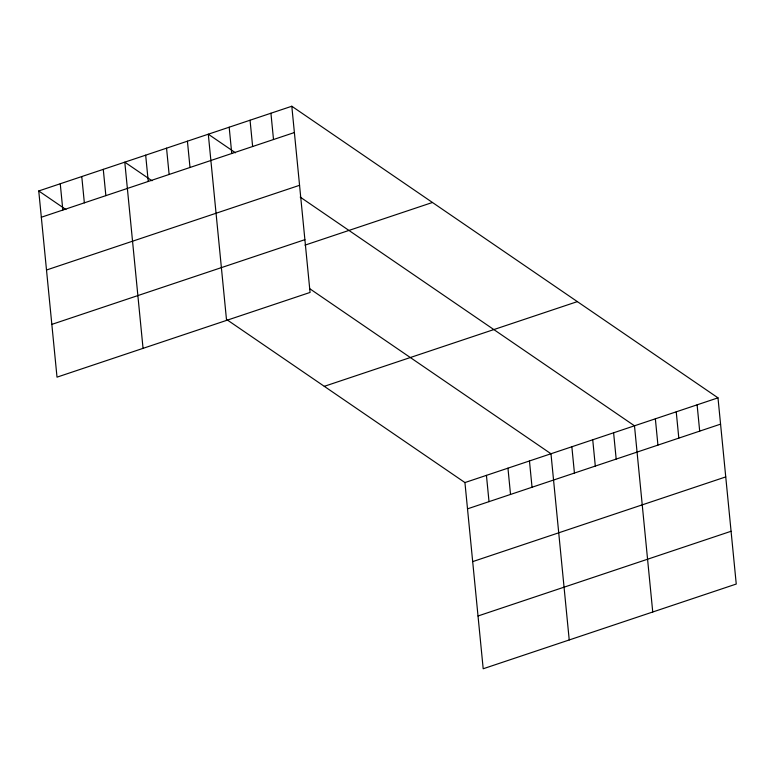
<?xml version="1.0" encoding="UTF-8"?>
<svg xmlns="http://www.w3.org/2000/svg" width="775" height="775" viewBox="0 0 775 775"><rect width="100%" height="100%" fill="white"/><g stroke="black" fill="none" stroke-linecap="round" stroke-linejoin="round"><path stroke-width="1.16" d="M291.807 106.243L310.068 292.437L57.011 377.154L38.75 190.96L291.807 106.243L717.989 397.846L736.25 584.04L483.193 668.757L464.932 482.563L226.726 319.571M41.327 217.242L294.393 132.535M46.5 270.01L299.567 185.303M51.828 324.386L304.895 239.669M304.992 245.142L432.45 202.478M324.289 386.328L577.356 301.62M464.932 482.563L717.989 397.846M467.509 508.846L720.576 424.138M472.682 561.613L725.749 476.906M478.01 615.989L731.077 531.272M235.493 152.801L208.301 134.201L226.562 320.395M300.187 197.073L634.483 425.804L652.744 611.998M151.977 180.759L124.794 162.159L143.046 348.353M309.864 288.794L550.977 453.762L569.228 639.956M38.75 190.96L65.943 209.56M697.113 404.841L699.689 431.123M676.236 411.825L678.813 438.117M655.359 418.82L657.936 445.102M613.606 432.789L616.183 459.081M592.73 439.783L595.307 466.066M571.853 446.768L574.43 473.06M529.461 460.96L532.038 487.243M507.954 468.158L510.531 494.45M486.438 475.356L489.015 501.648M270.93 113.237L273.507 139.519M250.054 120.222L252.631 146.514M229.177 127.216L231.754 153.498M187.424 141.186L190.001 167.477M166.547 148.18L169.124 174.462M145.671 155.165L148.248 181.457M103.278 169.357L105.855 195.639M81.772 176.555L84.349 202.847M60.256 183.762L62.833 210.044"/></g></svg>
